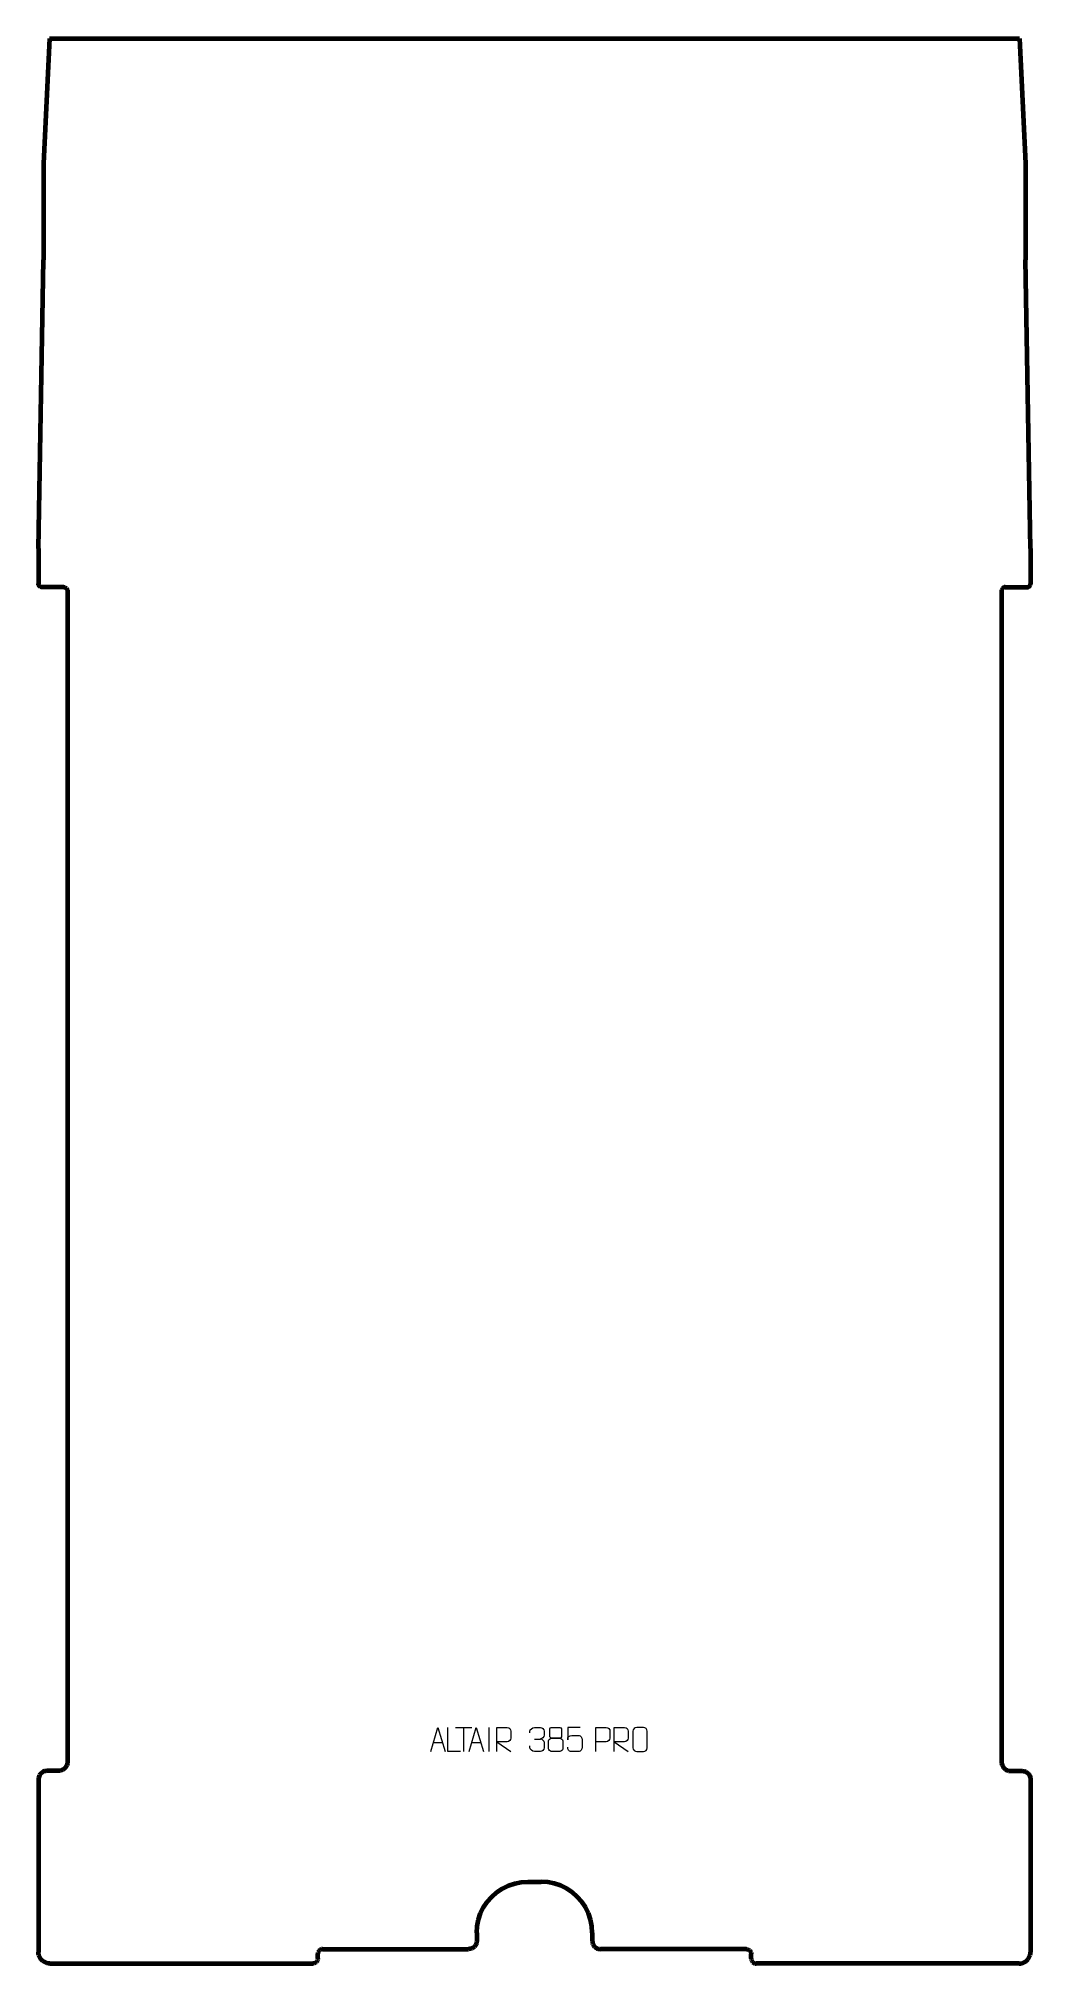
# Model space of a CAD drawing. Header units: millimetres. Extents: x -515 to 515, y -1000 to 1000.
import ezdxf

# ---------------------------------------------------------------- set-up
doc = ezdxf.new("R2010")
doc.units = ezdxf.units.MM
doc.header["$MEASUREMENT"] = 0
doc.layers.add('layer 1', color=7, linetype='Continuous')

msp = doc.modelspace()

# ---------------------------------------------------------------- linework, layer by layer
at = {"layer": 'layer 1', "color": 242, "lineweight": 106}
for points in [[(-503.4982, 999.999), (-503.4982, 999.999), (-509.9998, 869.9998), (-509.9998, 869.9998)], [(-503.4982, 999.999), (-503.4982, 999.999), (503.4982, 999.999), (503.4982, 999.999)], [(503.4982, 999.999), (503.4982, 999.999), (509.9998, 869.9998), (509.9998, 869.9998)], [(-509.9998, 869.9998), (-509.9998, 869.9998), (-509.9998, 770.0007), (-509.9998, 770.0007)], [(509.9998, 869.9998), (509.9998, 869.9998), (509.9998, 770.0007), (509.9998, 770.0007)], [(-515.0001, 470.0008), (-515.0001, 470.0008), (-509.9998, 770.0007), (-509.9998, 770.0007)], [(515.0001, 470.0008), (515.0001, 470.0008), (509.9998, 770.0007), (509.9998, 770.0007)], [(-515.0001, 470.0008), (-515.0001, 470.0008), (-515.0001, 433.3552), (-515.0001, 433.3552)], [(515.0001, 470.0008), (515.0001, 470.0008), (515.0001, 433.3552), (515.0001, 433.3552)], [(-514.9714, 432.9183), (-514.9714, 432.9183), (-515.0001, 433.3552), (-515.0001, 433.3552)], [(-514.8853, 432.4862), (-514.8853, 432.4862), (-514.9714, 432.9183), (-514.9714, 432.9183)], [(-514.744, 432.0721), (-514.744, 432.0721), (-514.8853, 432.4862), (-514.8853, 432.4862)], [(-514.5491, 431.6785), (-514.5491, 431.6785), (-514.744, 432.0721), (-514.744, 432.0721)], [(-514.3066, 431.3136), (-514.3066, 431.3136), (-514.5491, 431.6785), (-514.5491, 431.6785)], [(-514.0164, 430.9833), (-514.0164, 430.9833), (-514.3066, 431.3136), (-514.3066, 431.3136)], [(-513.6861, 430.6931), (-513.6861, 430.6931), (-514.0164, 430.9833), (-514.0164, 430.9833)], [(-513.3212, 430.4506), (-513.3212, 430.4506), (-513.6861, 430.6931), (-513.6861, 430.6931)], [(-512.9276, 430.2557), (-512.9276, 430.2557), (-513.3212, 430.4506), (-513.3212, 430.4506)], [(-512.5135, 430.1144), (-512.5135, 430.1144), (-512.9276, 430.2557), (-512.9276, 430.2557)], [(-512.0814, 430.0283), (-512.0814, 430.0283), (-512.5135, 430.1144), (-512.5135, 430.1144)], [(-511.644, 429.9996), (-511.644, 429.9996), (-512.0814, 430.0283), (-512.0814, 430.0283)], [(-488.7827, 429.9996), (-488.7827, 429.9996), (-511.644, 429.9996), (-511.644, 429.9996)], [(-488.7827, 429.9996), (-488.7827, 429.9996), (-488.29, 429.9671), (-488.29, 429.9671)], [(-488.29, 429.9671), (-488.29, 429.9671), (-487.8028, 429.8719), (-487.8028, 429.8719)], [(-487.8028, 429.8719), (-487.8028, 429.8719), (-487.335, 429.7132), (-487.335, 429.7132)], [(-487.335, 429.7132), (-487.335, 429.7132), (-486.8916, 429.4934), (-486.8916, 429.4934)], [(-486.8916, 429.4934), (-486.8916, 429.4934), (-486.4791, 429.2184), (-486.4791, 429.2184)], [(-486.4791, 429.2184), (-486.4791, 429.2184), (-486.1066, 428.8919), (-486.1066, 428.8919)], [(-486.1066, 428.8919), (-486.1066, 428.8919), (-485.7802, 428.5195), (-485.7802, 428.5195)], [(-485.7802, 428.5195), (-485.7802, 428.5195), (-485.5073, 428.1091), (-485.5073, 428.1091)], [(-485.5073, 428.1091), (-485.5073, 428.1091), (-485.2875, 427.6641), (-485.2875, 427.6641)], [(-485.2875, 427.6641), (-485.2875, 427.6641), (-485.1289, 427.1958), (-485.1289, 427.1958)], [(-485.1289, 427.1958), (-485.1289, 427.1958), (-485.0314, 426.7107), (-485.0314, 426.7107)], [(-485.0314, 426.7107), (-485.0314, 426.7107), (-484.9989, 426.2164), (-484.9989, 426.2164)], [(-484.9989, 426.2164), (-484.9989, 426.2164), (-484.9989, -790.448), (-484.9989, -790.448)], [(485.0314, 426.7107), (485.0314, 426.7107), (484.9989, 426.2164), (484.9989, 426.2164)], [(484.9989, 426.2164), (484.9989, 426.2164), (484.9989, -790.448), (484.9989, -790.448)], [(485.1289, 427.1958), (485.1289, 427.1958), (485.0314, 426.7107), (485.0314, 426.7107)], [(485.2875, 427.6641), (485.2875, 427.6641), (485.1289, 427.1958), (485.1289, 427.1958)], [(485.5073, 428.1091), (485.5073, 428.1091), (485.2875, 427.6641), (485.2875, 427.6641)], [(485.7823, 428.5195), (485.7823, 428.5195), (485.5073, 428.1091), (485.5073, 428.1091)], [(486.1066, 428.8919), (486.1066, 428.8919), (485.7823, 428.5195), (485.7823, 428.5195)], [(486.4813, 429.2184), (486.4813, 429.2184), (486.1066, 428.8919), (486.1066, 428.8919)], [(486.8916, 429.4934), (486.8916, 429.4934), (486.4813, 429.2184), (486.4813, 429.2184)], [(487.335, 429.7132), (487.335, 429.7132), (486.8916, 429.4934), (486.8916, 429.4934)], [(487.805, 429.8719), (487.805, 429.8719), (487.335, 429.7132), (487.335, 429.7132)], [(488.29, 429.9671), (488.29, 429.9671), (487.805, 429.8719), (487.805, 429.8719)], [(488.7827, 429.9996), (488.7827, 429.9996), (488.29, 429.9671), (488.29, 429.9671)], [(488.7827, 429.9996), (488.7827, 429.9996), (511.644, 429.9996), (511.644, 429.9996)], [(511.644, 429.9996), (511.644, 429.9996), (512.0836, 430.0283), (512.0836, 430.0283)], [(512.0836, 430.0283), (512.0836, 430.0283), (512.5135, 430.1144), (512.5135, 430.1144)], [(512.5135, 430.1144), (512.5135, 430.1144), (512.9276, 430.2557), (512.9276, 430.2557)], [(512.9276, 430.2557), (512.9276, 430.2557), (513.3212, 430.4506), (513.3212, 430.4506)], [(513.3212, 430.4506), (513.3212, 430.4506), (513.6877, 430.6931), (513.6877, 430.6931)], [(513.6877, 430.6931), (513.6877, 430.6931), (514.018, 430.9833), (514.018, 430.9833)], [(514.018, 430.9833), (514.018, 430.9833), (514.3066, 431.3136), (514.3066, 431.3136)], [(514.3066, 431.3136), (514.3066, 431.3136), (514.5513, 431.6785), (514.5513, 431.6785)], [(514.5513, 431.6785), (514.5513, 431.6785), (514.744, 432.0721), (514.744, 432.0721)], [(514.744, 432.0721), (514.744, 432.0721), (514.8853, 432.4862), (514.8853, 432.4862)], [(514.8853, 432.4862), (514.8853, 432.4862), (514.9714, 432.9183), (514.9714, 432.9183)], [(514.9714, 432.9183), (514.9714, 432.9183), (515.0001, 433.3552), (515.0001, 433.3552)], [(-506.4472, -799.9976), (-506.4472, -799.9976), (-507.563, -800.0723), (-507.563, -800.0723)], [(-494.5485, -799.9976), (-494.5485, -799.9976), (-506.4472, -799.9976), (-506.4472, -799.9976)], [(-493.3033, -799.9175), (-493.3033, -799.9175), (-494.5485, -799.9976), (-494.5485, -799.9976)], [(-492.0771, -799.6728), (-492.0771, -799.6728), (-493.3033, -799.9175), (-493.3033, -799.9175)], [(-490.8952, -799.2722), (-490.8952, -799.2722), (-492.0771, -799.6728), (-492.0771, -799.6728)], [(-489.774, -798.7199), (-489.774, -798.7199), (-490.8952, -799.2722), (-490.8952, -799.2722)], [(-488.7351, -798.0248), (-488.7351, -798.0248), (-489.774, -798.7199), (-489.774, -798.7199)], [(-487.7952, -797.2013), (-487.7952, -797.2013), (-488.7351, -798.0248), (-488.7351, -798.0248)], [(-486.9723, -796.262), (-486.9723, -796.262), (-487.7952, -797.2013), (-487.7952, -797.2013)], [(-486.2788, -795.2231), (-486.2788, -795.2231), (-486.9723, -796.262), (-486.9723, -796.262)], [(-485.7266, -794.1035), (-485.7266, -794.1035), (-486.2788, -795.2231), (-486.2788, -795.2231)], [(-485.3238, -792.9216), (-485.3238, -792.9216), (-485.7266, -794.1035), (-485.7266, -794.1035)], [(-485.0812, -791.6954), (-485.0812, -791.6954), (-485.3238, -792.9216), (-485.3238, -792.9216)], [(-484.9989, -790.448), (-484.9989, -790.448), (-485.0812, -791.6954), (-485.0812, -791.6954)], [(484.9989, -790.448), (484.9989, -790.448), (485.0812, -791.6954), (485.0812, -791.6954)], [(485.0812, -791.6954), (485.0812, -791.6954), (485.3259, -792.9216), (485.3259, -792.9216)], [(485.3259, -792.9216), (485.3259, -792.9216), (485.7266, -794.1035), (485.7266, -794.1035)], [(485.7266, -794.1035), (485.7266, -794.1035), (486.2788, -795.2231), (486.2788, -795.2231)], [(486.2788, -795.2231), (486.2788, -795.2231), (486.9723, -796.262), (486.9723, -796.262)], [(486.9723, -796.262), (486.9723, -796.262), (487.7974, -797.2013), (487.7974, -797.2013)], [(487.7974, -797.2013), (487.7974, -797.2013), (488.7351, -798.0248), (488.7351, -798.0248)], [(488.7351, -798.0248), (488.7351, -798.0248), (489.774, -798.7199), (489.774, -798.7199)], [(489.774, -798.7199), (489.774, -798.7199), (490.8952, -799.2722), (490.8952, -799.2722)], [(490.8952, -799.2722), (490.8952, -799.2722), (492.0771, -799.6728), (492.0771, -799.6728)], [(492.0771, -799.6728), (492.0771, -799.6728), (493.3033, -799.9175), (493.3033, -799.9175)], [(493.3033, -799.9175), (493.3033, -799.9175), (494.5485, -799.9976), (494.5485, -799.9976)], [(494.5485, -799.9976), (494.5485, -799.9976), (506.4472, -799.9976), (506.4472, -799.9976)], [(506.4472, -799.9976), (506.4472, -799.9976), (507.563, -800.0723), (507.563, -800.0723)], [(-514.9254, -807.4347), (-514.9254, -807.4347), (-515.0001, -808.5521), (-515.0001, -808.5521)], [(-515.0001, -808.5521), (-515.0001, -808.5521), (-515.0001, -988.1556), (-515.0001, -988.1556)], [(-514.7077, -806.3384), (-514.7077, -806.3384), (-514.9254, -807.4347), (-514.9254, -807.4347)], [(-514.3488, -805.2783), (-514.3488, -805.2783), (-514.7077, -806.3384), (-514.7077, -806.3384)], [(-513.8523, -804.2757), (-513.8523, -804.2757), (-514.3488, -805.2783), (-514.3488, -805.2783)], [(-513.2313, -803.3456), (-513.2313, -803.3456), (-513.8523, -804.2757), (-513.8523, -804.2757)], [(-512.494, -802.5037), (-512.494, -802.5037), (-513.2313, -803.3456), (-513.2313, -803.3456)], [(-511.6537, -801.7663), (-511.6537, -801.7663), (-512.494, -802.5037), (-512.494, -802.5037)], [(-510.7215, -801.1437), (-510.7215, -801.1437), (-511.6537, -801.7663), (-511.6537, -801.7663)], [(-509.7188, -800.6489), (-509.7188, -800.6489), (-510.7215, -801.1437), (-510.7215, -801.1437)], [(-508.6588, -800.29), (-508.6588, -800.29), (-509.7188, -800.6489), (-509.7188, -800.6489)], [(-507.563, -800.0723), (-507.563, -800.0723), (-508.6588, -800.29), (-508.6588, -800.29)], [(507.563, -800.0723), (507.563, -800.0723), (508.6609, -800.29), (508.6609, -800.29)], [(508.6609, -800.29), (508.6609, -800.29), (509.721, -800.6489), (509.721, -800.6489)], [(509.721, -800.6489), (509.721, -800.6489), (510.7236, -801.1437), (510.7236, -801.1437)], [(510.7236, -801.1437), (510.7236, -801.1437), (511.6537, -801.7663), (511.6537, -801.7663)], [(511.6537, -801.7663), (511.6537, -801.7663), (512.494, -802.5037), (512.494, -802.5037)], [(512.494, -802.5037), (512.494, -802.5037), (513.233, -803.3456), (513.233, -803.3456)], [(513.233, -803.3456), (513.233, -803.3456), (513.8539, -804.2757), (513.8539, -804.2757)], [(513.8539, -804.2757), (513.8539, -804.2757), (514.3488, -805.2783), (514.3488, -805.2783)], [(514.3488, -805.2783), (514.3488, -805.2783), (514.7093, -806.3384), (514.7093, -806.3384)], [(514.7093, -806.3384), (514.7093, -806.3384), (514.9275, -807.4347), (514.9275, -807.4347)], [(514.9275, -807.4347), (514.9275, -807.4347), (515.0001, -808.5521), (515.0001, -808.5521)], [(515.0001, -808.5521), (515.0001, -808.5521), (515.0001, -988.1556), (515.0001, -988.1556)], [(-33.3854, -922.1304), (-33.3854, -922.1304), (-27.1399, -919.0498), (-27.1399, -919.0498)], [(-27.1399, -919.0498), (-27.1399, -919.0498), (-20.5447, -916.8112), (-20.5447, -916.8112)], [(-20.5447, -916.8112), (-20.5447, -916.8112), (-13.7172, -915.4534), (-13.7172, -915.4534)], [(-13.7172, -915.4534), (-13.7172, -915.4534), (-6.7685, -914.9986), (-6.7685, -914.9986)], [(-6.7685, -914.9986), (-6.7685, -914.9986), (6.7685, -914.9986), (6.7685, -914.9986)], [(13.7167, -915.4534), (13.7167, -915.4534), (6.7685, -914.9986), (6.7685, -914.9986)], [(20.5468, -916.8112), (20.5468, -916.8112), (13.7167, -915.4534), (13.7167, -915.4534)], [(27.1399, -919.0498), (27.1399, -919.0498), (20.5468, -916.8112), (20.5468, -916.8112)], [(33.3854, -922.1304), (33.3854, -922.1304), (27.1399, -919.0498), (27.1399, -919.0498)], [(-52.8678, -941.6134), (-52.8678, -941.6134), (-48.9985, -935.8243), (-48.9985, -935.8243)], [(-48.9985, -935.8243), (-48.9985, -935.8243), (-44.4091, -930.589), (-44.4091, -930.589)], [(-44.4091, -930.589), (-44.4091, -930.589), (-39.1739, -925.998), (-39.1739, -925.998)], [(-39.1739, -925.998), (-39.1739, -925.998), (-33.3854, -922.1304), (-33.3854, -922.1304)], [(39.1739, -925.998), (39.1739, -925.998), (33.3854, -922.1304), (33.3854, -922.1304)], [(44.4091, -930.589), (44.4091, -930.589), (39.1739, -925.998), (39.1739, -925.998)], [(49.0007, -935.8243), (49.0007, -935.8243), (44.4091, -930.589), (44.4091, -930.589)], [(52.8678, -941.6134), (52.8678, -941.6134), (49.0007, -935.8243), (49.0007, -935.8243)], [(-59.5453, -961.2815), (-59.5453, -961.2815), (-58.1854, -954.4513), (-58.1854, -954.4513)], [(-58.1854, -954.4513), (-58.1854, -954.4513), (-55.9489, -947.8588), (-55.9489, -947.8588)], [(-55.9489, -947.8588), (-55.9489, -947.8588), (-52.8678, -941.6134), (-52.8678, -941.6134)], [(55.9489, -947.8588), (55.9489, -947.8588), (52.8678, -941.6134), (52.8678, -941.6134)], [(58.187, -954.4513), (58.187, -954.4513), (55.9489, -947.8588), (55.9489, -947.8588)], [(59.5453, -961.2815), (59.5453, -961.2815), (58.187, -954.4513), (58.187, -954.4513)], [(-60.6373, -979.8225), (-60.6373, -979.8225), (-61.1224, -980.8062), (-61.1224, -980.8062)], [(-60.286, -978.7836), (-60.286, -978.7836), (-60.6373, -979.8225), (-60.6373, -979.8225)], [(-60.0721, -977.7084), (-60.0721, -977.7084), (-60.286, -978.7836), (-60.286, -978.7836)], [(-59.9996, -976.6142), (-59.9996, -976.6142), (-60.0721, -977.7084), (-60.0721, -977.7084)], [(-59.9996, -968.2297), (-59.9996, -968.2297), (-59.5453, -961.2815), (-59.5453, -961.2815)], [(-59.9996, -968.2297), (-59.9996, -968.2297), (-59.9996, -976.6142), (-59.9996, -976.6142)], [(59.9996, -968.2297), (59.9996, -968.2297), (59.5453, -961.2815), (59.5453, -961.2815)], [(59.9996, -968.2297), (59.9996, -968.2297), (59.9996, -976.6142), (59.9996, -976.6142)], [(59.9996, -976.6142), (59.9996, -976.6142), (60.0721, -977.7084), (60.0721, -977.7084)], [(60.0721, -977.7084), (60.0721, -977.7084), (60.286, -978.7836), (60.286, -978.7836)], [(60.286, -978.7836), (60.286, -978.7836), (60.6373, -979.8225), (60.6373, -979.8225)], [(60.6373, -979.8225), (60.6373, -979.8225), (61.1246, -980.8062), (61.1246, -980.8062)], [(-514.8988, -989.7029), (-514.8988, -989.7029), (-515.0001, -988.1556), (-515.0001, -988.1556)], [(-514.5967, -991.2209), (-514.5967, -991.2209), (-514.8988, -989.7029), (-514.8988, -989.7029)], [(-514.0987, -992.6881), (-514.0987, -992.6881), (-514.5967, -991.2209), (-514.5967, -991.2209)], [(-513.4127, -994.0784), (-513.4127, -994.0784), (-514.0987, -992.6881), (-514.0987, -992.6881)], [(-512.5514, -995.3658), (-512.5514, -995.3658), (-513.4127, -994.0784), (-513.4127, -994.0784)], [(-511.5314, -996.5304), (-511.5314, -996.5304), (-512.5514, -995.3658), (-512.5514, -995.3658)], [(-510.3663, -997.5503), (-510.3663, -997.5503), (-511.5314, -996.5304), (-511.5314, -996.5304)], [(-509.0794, -998.4117), (-509.0794, -998.4117), (-510.3663, -997.5503), (-510.3663, -997.5503)], [(-507.6886, -999.0976), (-507.6886, -999.0976), (-509.0794, -998.4117), (-509.0794, -998.4117)], [(-506.222, -999.5941), (-506.222, -999.5941), (-507.6886, -999.0976), (-507.6886, -999.0976)], [(-504.7034, -999.8978), (-504.7034, -999.8978), (-506.222, -999.5941), (-506.222, -999.5941)], [(-503.1582, -999.999), (-503.1582, -999.999), (-504.7034, -999.8978), (-504.7034, -999.8978)], [(-503.1582, -999.999), (-503.1582, -999.999), (-230.0231, -999.999), (-230.0231, -999.999)], [(-229.3659, -999.9552), (-229.3659, -999.9552), (-230.0231, -999.999), (-230.0231, -999.999)], [(-228.7227, -999.8269), (-228.7227, -999.8269), (-229.3659, -999.9552), (-229.3659, -999.9552)], [(-228.1001, -999.6152), (-228.1001, -999.6152), (-228.7227, -999.8269), (-228.7227, -999.8269)], [(-227.5116, -999.325), (-227.5116, -999.325), (-228.1001, -999.6152), (-228.1001, -999.6152)], [(-226.9654, -998.9601), (-226.9654, -998.9601), (-227.5116, -999.325), (-227.5116, -999.325)], [(-226.4705, -998.5265), (-226.4705, -998.5265), (-226.9654, -998.9601), (-226.9654, -998.9601)], [(-226.0374, -998.0338), (-226.0374, -998.0338), (-226.4705, -998.5265), (-226.4705, -998.5265)], [(-225.6725, -997.4875), (-225.6725, -997.4875), (-226.0374, -998.0338), (-226.0374, -998.0338)], [(-225.3818, -996.8974), (-225.3818, -996.8974), (-225.6725, -997.4875), (-225.6725, -997.4875)], [(-225.1701, -996.2748), (-225.1701, -996.2748), (-225.3818, -996.8974), (-225.3818, -996.8974)], [(-225.0423, -995.6311), (-225.0423, -995.6311), (-225.1701, -996.2748), (-225.1701, -996.2748)], [(-225.0001, -994.976), (-225.0001, -994.976), (-225.0423, -995.6311), (-225.0423, -995.6311)], [(-224.9579, -989.3055), (-224.9579, -989.3055), (-225.0001, -989.953), (-225.0001, -989.953)], [(-225.0001, -994.976), (-225.0001, -994.976), (-225.0001, -989.953), (-225.0001, -989.953)], [(-224.8301, -988.6694), (-224.8301, -988.6694), (-224.9579, -989.3055), (-224.9579, -989.3055)], [(-224.6217, -988.0565), (-224.6217, -988.0565), (-224.8301, -988.6694), (-224.8301, -988.6694)], [(-224.3353, -987.4756), (-224.3353, -987.4756), (-224.6217, -988.0565), (-224.6217, -988.0565)], [(-223.9763, -986.9369), (-223.9763, -986.9369), (-224.3353, -987.4756), (-224.3353, -987.4756)], [(-223.5486, -986.448), (-223.5486, -986.448), (-223.9763, -986.9369), (-223.9763, -986.9369)], [(-223.0614, -986.0225), (-223.0614, -986.0225), (-223.5486, -986.448), (-223.5486, -986.448)], [(-222.5227, -985.6614), (-222.5227, -985.6614), (-223.0614, -986.0225), (-223.0614, -986.0225)], [(-221.9423, -985.375), (-221.9423, -985.375), (-222.5227, -985.6614), (-222.5227, -985.6614)], [(-221.3273, -985.1666), (-221.3273, -985.1666), (-221.9423, -985.375), (-221.9423, -985.375)], [(-220.6912, -985.0404), (-220.6912, -985.0404), (-221.3273, -985.1666), (-221.3273, -985.1666)], [(-220.0459, -984.9987), (-220.0459, -984.9987), (-220.6912, -985.0404), (-220.6912, -985.0404)], [(-220.0459, -984.9987), (-220.0459, -984.9987), (-68.3841, -984.9987), (-68.3841, -984.9987)], [(-67.2899, -984.9262), (-67.2899, -984.9262), (-68.3841, -984.9987), (-68.3841, -984.9987)], [(-66.2147, -984.7123), (-66.2147, -984.7123), (-67.2899, -984.9262), (-67.2899, -984.9262)], [(-65.1753, -984.3604), (-65.1753, -984.3604), (-66.2147, -984.7123), (-66.2147, -984.7123)], [(-64.1921, -983.8754), (-64.1921, -983.8754), (-65.1753, -984.3604), (-65.1753, -984.3604)], [(-63.2788, -983.2663), (-63.2788, -983.2663), (-64.1921, -983.8754), (-64.1921, -983.8754)], [(-62.4558, -982.5425), (-62.4558, -982.5425), (-63.2788, -983.2663), (-63.2788, -983.2663)], [(-61.732, -981.7174), (-61.732, -981.7174), (-62.4558, -982.5425), (-62.4558, -982.5425)], [(-61.1224, -980.8062), (-61.1224, -980.8062), (-61.732, -981.7174), (-61.732, -981.7174)], [(61.1246, -980.8062), (61.1246, -980.8062), (61.732, -981.7174), (61.732, -981.7174)], [(61.732, -981.7174), (61.732, -981.7174), (62.4558, -982.5425), (62.4558, -982.5425)], [(62.4558, -982.5425), (62.4558, -982.5425), (63.2809, -983.2663), (63.2809, -983.2663)], [(63.2809, -983.2663), (63.2809, -983.2663), (64.1921, -983.8754), (64.1921, -983.8754)], [(64.1921, -983.8754), (64.1921, -983.8754), (65.1753, -984.3604), (65.1753, -984.3604)], [(65.1753, -984.3604), (65.1753, -984.3604), (66.2147, -984.7123), (66.2147, -984.7123)], [(66.2147, -984.7123), (66.2147, -984.7123), (67.2899, -984.9262), (67.2899, -984.9262)], [(67.2899, -984.9262), (67.2899, -984.9262), (68.3841, -984.9987), (68.3841, -984.9987)], [(220.0459, -984.9987), (220.0459, -984.9987), (68.3841, -984.9987), (68.3841, -984.9987)], [(220.0459, -984.9987), (220.0459, -984.9987), (220.6934, -985.0404), (220.6934, -985.0404)], [(220.6934, -985.0404), (220.6934, -985.0404), (221.3273, -985.1666), (221.3273, -985.1666)], [(221.3273, -985.1666), (221.3273, -985.1666), (221.9423, -985.375), (221.9423, -985.375)], [(221.9423, -985.375), (221.9423, -985.375), (222.5227, -985.6614), (222.5227, -985.6614)], [(222.5227, -985.6614), (222.5227, -985.6614), (223.0614, -986.0225), (223.0614, -986.0225)], [(223.0614, -986.0225), (223.0614, -986.0225), (223.5486, -986.448), (223.5486, -986.448)], [(223.5486, -986.448), (223.5486, -986.448), (223.9763, -986.9369), (223.9763, -986.9369)], [(223.9763, -986.9369), (223.9763, -986.9369), (224.3375, -987.4756), (224.3375, -987.4756)], [(224.3375, -987.4756), (224.3375, -987.4756), (224.6238, -988.0565), (224.6238, -988.0565)], [(224.6238, -988.0565), (224.6238, -988.0565), (224.8317, -988.6694), (224.8317, -988.6694)], [(224.8317, -988.6694), (224.8317, -988.6694), (224.9579, -989.3055), (224.9579, -989.3055)], [(224.9579, -989.3055), (224.9579, -989.3055), (225.0001, -989.953), (225.0001, -989.953)], [(225.0001, -994.976), (225.0001, -994.976), (225.0001, -989.953), (225.0001, -989.953)], [(225.0001, -994.976), (225.0001, -994.976), (225.044, -995.6311), (225.044, -995.6311)], [(225.044, -995.6311), (225.044, -995.6311), (225.1717, -996.2748), (225.1717, -996.2748)], [(225.1717, -996.2748), (225.1717, -996.2748), (225.3818, -996.8974), (225.3818, -996.8974)], [(225.3818, -996.8974), (225.3818, -996.8974), (225.6725, -997.4875), (225.6725, -997.4875)], [(225.6725, -997.4875), (225.6725, -997.4875), (226.039, -998.0338), (226.039, -998.0338)], [(226.039, -998.0338), (226.039, -998.0338), (226.4705, -998.5265), (226.4705, -998.5265)], [(226.4705, -998.5265), (226.4705, -998.5265), (226.9654, -998.9601), (226.9654, -998.9601)], [(226.9654, -998.9601), (226.9654, -998.9601), (227.5116, -999.325), (227.5116, -999.325)], [(227.5116, -999.325), (227.5116, -999.325), (228.1017, -999.6152), (228.1017, -999.6152)], [(228.1017, -999.6152), (228.1017, -999.6152), (228.7227, -999.8269), (228.7227, -999.8269)], [(228.7227, -999.8269), (228.7227, -999.8269), (229.3681, -999.9552), (229.3681, -999.9552)], [(229.3681, -999.9552), (229.3681, -999.9552), (230.0231, -999.999), (230.0231, -999.999)], [(503.1582, -999.999), (503.1582, -999.999), (230.0231, -999.999), (230.0231, -999.999)], [(503.1582, -999.999), (503.1582, -999.999), (504.7034, -999.8978), (504.7034, -999.8978)], [(504.7034, -999.8978), (504.7034, -999.8978), (506.2241, -999.5941), (506.2241, -999.5941)], [(506.2241, -999.5941), (506.2241, -999.5941), (507.6908, -999.0976), (507.6908, -999.0976)], [(507.6908, -999.0976), (507.6908, -999.0976), (509.0794, -998.4117), (509.0794, -998.4117)], [(509.0794, -998.4117), (509.0794, -998.4117), (510.3663, -997.5503), (510.3663, -997.5503)], [(510.3663, -997.5503), (510.3663, -997.5503), (511.5314, -996.5304), (511.5314, -996.5304)], [(511.5314, -996.5304), (511.5314, -996.5304), (512.5535, -995.3658), (512.5535, -995.3658)], [(512.5535, -995.3658), (512.5535, -995.3658), (513.4127, -994.0784), (513.4127, -994.0784)], [(513.4127, -994.0784), (513.4127, -994.0784), (514.0987, -992.6881), (514.0987, -992.6881)], [(514.0987, -992.6881), (514.0987, -992.6881), (514.5967, -991.2209), (514.5967, -991.2209)], [(514.5967, -991.2209), (514.5967, -991.2209), (514.8988, -989.7029), (514.8988, -989.7029)], [(514.8988, -989.7029), (514.8988, -989.7029), (515.0001, -988.1556), (515.0001, -988.1556)]]:
    msp.add_open_spline(points, degree=3, dxfattribs=at)
at = {"layer": 'layer 1', "color": 250, "lineweight": 9}
for points, knots in [([(-107.7811, -779.7836), (-107.7811, -779.7836), (-100.4101, -754.8301), (-100.4101, -754.8301), (-100.4101, -754.8301), (-100.4101, -754.8301), (-92.8402, -779.7836), (-92.8402, -779.7836)], [0, 0, 0, 0, 0.333333333, 0.333333333, 0.333333333, 0.333333333, 1, 1, 1, 1]), ([(-76.9645, -779.7837), (-76.9645, -779.7837), (-89.9136, -779.7837), (-89.9136, -779.7837), (-89.9136, -779.7837), (-89.9136, -779.7837), (-89.9136, -754.8301), (-89.9136, -754.8301)], [0, 0, 0, 0, 0.333333333, 0.333333333, 0.333333333, 0.333333333, 1, 1, 1, 1]), ([(-67.7811, -779.7836), (-67.7811, -779.7836), (-60.4101, -754.8301), (-60.4101, -754.8301), (-60.4101, -754.8301), (-60.4101, -754.8301), (-52.8402, -779.7836), (-52.8402, -779.7836)], [0, 0, 0, 0, 0.333333333, 0.333333333, 0.333333333, 0.333333333, 1, 1, 1, 1]), ([(-39.1841, -779.7836), (-39.1841, -779.7836), (-39.1841, -754.8301), (-39.1841, -754.8301), (-39.1841, -754.8301), (-35.5893, -754.8301), (-31.9938, -754.8301), (-28.3986, -754.8301), (-28.3986, -754.8301), (-26.0733, -754.8678), (-24.516, -756.3578), (-24.5201, -758.7242), (-24.5201, -758.7242), (-24.5205, -760.7597), (-24.5205, -763.8191), (-24.5201, -765.8551), (-24.5201, -765.8551), (-24.5266, -767.7306), (-26.3389, -769.6724), (-28.3484, -769.6915), (-28.3484, -769.6915), (-28.3484, -769.6915), (-39.1841, -769.6915), (-39.1841, -769.6915), (-39.1841, -769.6915), (-39.1841, -769.6915), (-24.5294, -779.7836), (-24.5294, -779.7836)], [0, 0, 0, 0, 0.125, 0.125, 0.125, 0.125, 0.25, 0.25, 0.25, 0.25, 0.375, 0.375, 0.375, 0.375, 0.5, 0.5, 0.5, 0.5, 0.625, 0.625, 0.625, 0.625, 0.75, 0.75, 0.75, 0.75, 1, 1, 1, 1]), ([(-4.8036, -760.5144), (-4.8036, -760.5144), (-4.8036, -758.6572), (-4.8036, -758.6572), (-4.8036, -758.6572), (-4.8179, -756.9153), (-2.1534, -754.7972), (-0.0943, -754.8199), (-0.0943, -754.8199), (1.9698, -754.8199), (4.0338, -754.8199), (6.0975, -754.8199), (6.0975, -754.8199), (8.292, -754.8111), (9.8903, -756.6579), (9.9347, -758.57), (9.9347, -758.57), (9.9343, -760.0051), (9.9343, -761.4402), (9.9347, -762.8757), (9.9347, -762.8757), (9.8861, -764.5292), (8.2835, -766.7592), (6.0852, -766.7492), (6.0852, -766.7492), (8.2889, -766.7604), (9.8969, -768.5636), (9.9509, -770.6231), (9.9509, -770.6231), (9.9505, -772.4078), (9.9505, -774.1925), (9.9509, -775.9776), (9.9509, -775.9776), (9.961, -778.039), (7.9061, -779.8021), (6.0852, -779.794), (6.0852, -779.794), (4.0199, -779.7937), (1.9547, -779.7937), (-0.1109, -779.794), (-0.1109, -779.794), (-2.2795, -779.7825), (-4.8105, -777.3823), (-4.8291, -775.9205), (-4.8291, -775.9205), (-4.8291, -775.9205), (-4.8291, -774.0119), (-4.8291, -774.0119)], [0, 0, 0, 0, 0.076923077, 0.076923077, 0.076923077, 0.076923077, 0.153846154, 0.153846154, 0.153846154, 0.153846154, 0.230769231, 0.230769231, 0.230769231, 0.230769231, 0.307692308, 0.307692308, 0.307692308, 0.307692308, 0.384615385, 0.384615385, 0.384615385, 0.384615385, 0.461538462, 0.461538462, 0.461538462, 0.461538462, 0.538461538, 0.538461538, 0.538461538, 0.538461538, 0.615384615, 0.615384615, 0.615384615, 0.615384615, 0.692307692, 0.692307692, 0.692307692, 0.692307692, 0.769230769, 0.769230769, 0.769230769, 0.769230769, 0.846153846, 0.846153846, 0.846153846, 0.846153846, 1, 1, 1, 1]), ([(15.9527, -756.296), (15.9527, -758.509), (15.9527, -762.1913), (15.9527, -764.4046), (15.9527, -764.4046), (15.9677, -764.912), (16.7751, -765.8434), (17.4752, -765.8422), (17.4752, -765.8422), (20.4451, -765.842), (23.4153, -765.9269), (26.3857, -765.9272), (26.3857, -765.9272), (27.1828, -765.923), (27.9035, -765.1327), (27.9009, -764.412), (27.9009, -764.412), (27.9006, -762.196), (27.9006, -758.5113), (27.9009, -756.296), (27.9009, -756.296), (27.8824, -755.5852), (27.271, -754.8248), (26.4371, -754.8322), (26.4371, -754.8322), (23.42, -754.8325), (20.4031, -754.8325), (17.3865, -754.8322), (17.3865, -754.8322), (16.7601, -754.8246), (15.936, -755.5356), (15.9527, -756.296)], [0, 0, 0, 0, 0.111111111, 0.111111111, 0.111111111, 0.111111111, 0.222222222, 0.222222222, 0.222222222, 0.222222222, 0.333333333, 0.333333333, 0.333333333, 0.333333333, 0.444444444, 0.444444444, 0.444444444, 0.444444444, 0.555555556, 0.555555556, 0.555555556, 0.555555556, 0.666666667, 0.666666667, 0.666666667, 0.666666667, 0.777777778, 0.777777778, 0.777777778, 0.777777778, 1, 1, 1, 1]), ([(47.3002, -754.8521), (47.3002, -754.8521), (34.4485, -754.8521), (34.4485, -754.8521), (34.4485, -754.8521), (34.4488, -759.0827), (34.4488, -763.3136), (34.4485, -767.5448), (34.4485, -767.5448), (34.4482, -764.2347), (36.0792, -763.1629), (38.8912, -763.1024), (38.8912, -763.1024), (41.3308, -763.1021), (43.7703, -763.1021), (46.2095, -763.1024), (46.2095, -763.1024), (47.8593, -763.0956), (49.3342, -765.4761), (49.3627, -767.5448), (49.3627, -767.5448), (49.3624, -770.1321), (49.3624, -772.7197), (49.3627, -775.3074), (49.3627, -775.3074), (49.4089, -777.2668), (47.9095, -779.7031), (46.2836, -779.7616), (46.2836, -779.7616), (44.3271, -779.7613), (39.4321, -779.7613), (37.4751, -779.7616), (37.4751, -779.7616), (35.6296, -779.7704), (34.5225, -777.8056), (34.5017, -775.2545)], [0, 0, 0, 0, 0.1, 0.1, 0.1, 0.1, 0.2, 0.2, 0.2, 0.2, 0.3, 0.3, 0.3, 0.3, 0.4, 0.4, 0.4, 0.4, 0.5, 0.5, 0.5, 0.5, 0.6, 0.6, 0.6, 0.6, 0.7, 0.7, 0.7, 0.7, 0.8, 0.8, 0.8, 0.8, 1, 1, 1, 1]), ([(63.6722, -779.7837), (63.6722, -779.7837), (63.6722, -754.8301), (63.6722, -754.8301), (63.6722, -754.8301), (67.2672, -754.8301), (70.8625, -754.8301), (74.4579, -754.8301), (74.4579, -754.8301), (76.7831, -754.868), (78.3405, -756.3581), (78.3363, -758.7242), (78.3363, -758.7242), (78.3359, -760.7599), (78.3359, -763.8192), (78.3363, -765.8552), (78.3363, -765.8552), (78.3298, -767.7306), (76.5176, -769.6725), (74.508, -769.6916), (74.508, -769.6916), (74.508, -769.6916), (63.6722, -769.6916), (63.6722, -769.6916)], [0, 0, 0, 0, 0.142857143, 0.142857143, 0.142857143, 0.142857143, 0.285714286, 0.285714286, 0.285714286, 0.285714286, 0.428571429, 0.428571429, 0.428571429, 0.428571429, 0.571428571, 0.571428571, 0.571428571, 0.571428571, 0.714285714, 0.714285714, 0.714285714, 0.714285714, 1, 1, 1, 1]), ([(82.6722, -779.7836), (82.6722, -779.7836), (82.6722, -754.8301), (82.6722, -754.8301), (82.6722, -754.8301), (86.267, -754.8301), (89.8625, -754.8301), (93.4577, -754.8301), (93.4577, -754.8301), (95.783, -754.8678), (97.3403, -756.3578), (97.3362, -758.7242), (97.3362, -758.7242), (97.3358, -760.7597), (97.3358, -763.8191), (97.3362, -765.8551), (97.3362, -765.8551), (97.3297, -767.7306), (95.5174, -769.6724), (93.5079, -769.6915), (93.5079, -769.6915), (93.5079, -769.6915), (82.6722, -769.6915), (82.6722, -769.6915), (82.6722, -769.6915), (82.6722, -769.6915), (97.3269, -779.7836), (97.3269, -779.7836)], [0, 0, 0, 0, 0.125, 0.125, 0.125, 0.125, 0.25, 0.25, 0.25, 0.25, 0.375, 0.375, 0.375, 0.375, 0.5, 0.5, 0.5, 0.5, 0.625, 0.625, 0.625, 0.625, 0.75, 0.75, 0.75, 0.75, 1, 1, 1, 1]), ([(106.1526, -754.8304), (108.4783, -754.8304), (110.8044, -754.8304), (113.1305, -754.8304), (113.1305, -754.8304), (115.0771, -754.7948), (117.0685, -756.2864), (117.0952, -758.724), (117.0952, -758.724), (117.0948, -764.4709), (117.0948, -770.2182), (117.0952, -775.9659), (117.0952, -775.9659), (116.9554, -778.2893), (115.2782, -779.7689), (113.1305, -779.7797), (113.1305, -779.7797), (110.7986, -779.7793), (108.4667, -779.7793), (106.1352, -779.7797), (106.1352, -779.7797), (104.2102, -779.8851), (102.2381, -778.0006), (102.2493, -775.9833), (102.2493, -775.9833), (102.2496, -770.2132), (102.2496, -764.4435), (102.2493, -758.6742), (102.2493, -758.6742), (102.2535, -756.5361), (104.0002, -754.8169), (106.1526, -754.8304)], [0, 0, 0, 0, 0.111111111, 0.111111111, 0.111111111, 0.111111111, 0.222222222, 0.222222222, 0.222222222, 0.222222222, 0.333333333, 0.333333333, 0.333333333, 0.333333333, 0.444444444, 0.444444444, 0.444444444, 0.444444444, 0.555555556, 0.555555556, 0.555555556, 0.555555556, 0.666666667, 0.666666667, 0.666666667, 0.666666667, 0.777777778, 0.777777778, 0.777777778, 0.777777778, 1, 1, 1, 1]), ([(14.4939, -768.8142), (14.4939, -771.985), (14.4939, -773.6871), (14.4939, -776.8585), (14.4939, -776.8585), (14.4854, -778.0804), (16.1833, -779.7731), (17.4359, -779.7816), (17.4359, -779.7816), (20.419, -779.7813), (23.4023, -779.7813), (26.3857, -779.7816), (26.3857, -779.7816), (27.709, -779.7699), (29.3294, -778.1483), (29.3183, -776.8491), (29.3183, -776.8491), (29.318, -773.6809), (29.318, -771.9821), (29.3183, -768.8142), (29.3183, -768.8142), (29.2486, -767.4338), (27.6708, -765.8552), (26.3654, -765.8613), (26.3654, -765.8613), (23.3888, -765.8616), (20.4122, -765.8616), (17.4359, -765.8613), (17.4359, -765.8613), (16.3564, -765.8549), (14.5101, -767.4338), (14.4939, -768.8142)], [0, 0, 0, 0, 0.111111111, 0.111111111, 0.111111111, 0.111111111, 0.222222222, 0.222222222, 0.222222222, 0.222222222, 0.333333333, 0.333333333, 0.333333333, 0.333333333, 0.444444444, 0.444444444, 0.444444444, 0.444444444, 0.555555556, 0.555555556, 0.555555556, 0.555555556, 0.666666667, 0.666666667, 0.666666667, 0.666666667, 0.777777778, 0.777777778, 0.777777778, 0.777777778, 1, 1, 1, 1])]:
    msp.add_open_spline(points, degree=3, knots=knots, dxfattribs=at)
for points in [[(-81.9326, -754.8536), (-81.9326, -754.8536), (-64.9454, -754.8536), (-64.9454, -754.8536)], [(-73.4388, -779.7836), (-73.4388, -779.7836), (-73.4388, -754.8301), (-73.4388, -754.8301)], [(-47.3106, -754.8198), (-47.3106, -754.8198), (-47.3106, -779.7939), (-47.3106, -779.7939)], [(-105.0585, -770.5342), (-105.0585, -770.5342), (-95.5628, -770.5342), (-95.5628, -770.5342)], [(-65.0585, -770.5342), (-65.0585, -770.5342), (-55.5628, -770.5342), (-55.5628, -770.5342)], [(-0.0939, -766.7596), (-0.0939, -766.7596), (6.1025, -766.7596), (6.1025, -766.7596)]]:
    msp.add_open_spline(points, degree=3, dxfattribs=at)

doc.saveas('drawing.dxf')
